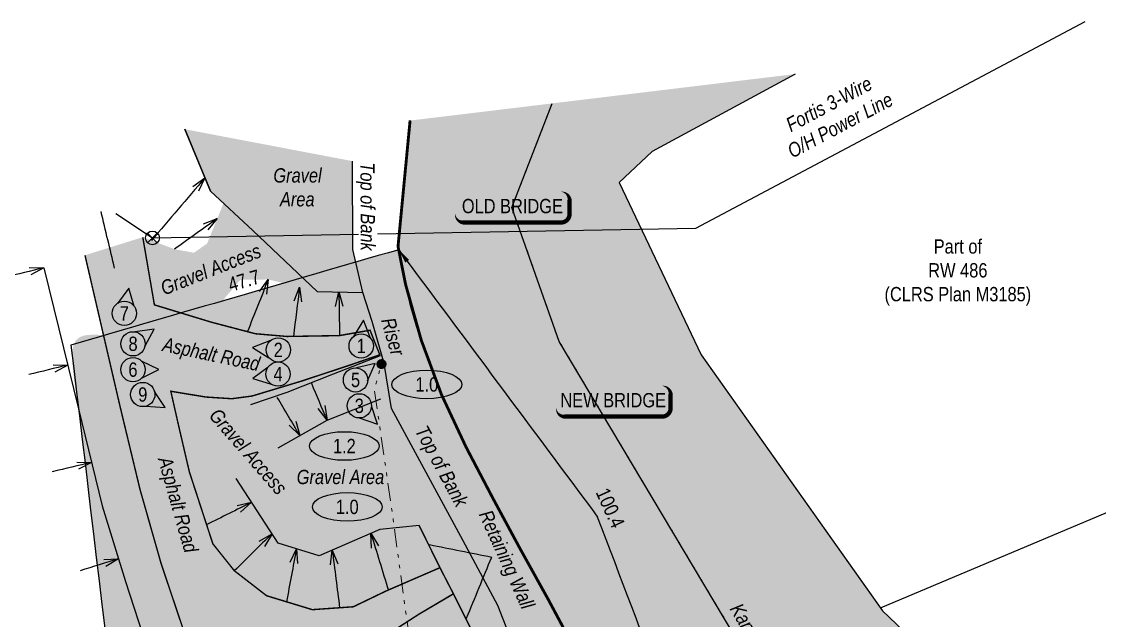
# Model space of a CAD drawing. Extents: x 634529 to 638478, y 5659509 to 5662668.
# Drawn here: x 636882 to 637635, y 5662249 to 5662668 of the extents above; entities that cross this region are included whole.
import ezdxf
from ezdxf.enums import TextEntityAlignment as Align

# ---------------------------------------------------------------- set-up
doc = ezdxf.new("R2010")
doc.units = 0
doc.header["$LTSCALE"] = 5
for name, pattern in [('BORDER2', [22.225, 6.35, -3.175, 6.35, -3.175, 0, -3.175]), ('CENTERLINEX33', [6.5, 2.5, -1, 0.5, -1, 0.5, -1]), ('foc-WHEELTRACKS', [2, 0.4, -1.6])]:
    doc.linetypes.add(name, pattern=pattern)
doc.layers.add('AS-COUNTY', color=7, linetype='BORDER2', lineweight=60, true_color=0xcc33ff)
for name, color, linetype in [('AS-FENCE-DASH', 48, 'foc-FENCE-DASH'), ('AS-POWER', 104, 'foc-POWER'), ('AS-POWER-OH-ATCO PIPELINES', 241, 'foc-OHPOWER'), ('AS-ROADS', 254, 'Continuous'), ('AS-SYMBOL', 7, 'Continuous'), ('CG-NOTES', 7, 'Continuous'), ('L-TITLEDB', 4, 'Continuous'), ('L-TITLEDB-T', 4, 'Continuous'), ('P-ELEVATION', 7, 'Continuous'), ('P-TEMP WITHIN-BLACK', 5, 'Continuous'), ('T-SLOPE', 48, 'Continuous'), ('T-WATER', 160, 'Continuous'), ('T-WATER-H', 133, 'Continuous'), ('T-WATER-P3', 160, 'foc-WHEELTRACKS'), ('T-WATER-T', 170, 'Continuous')]:
    doc.layers.add(name, color=color, linetype=linetype)
for name, color, linetype, lineweight in [('AS-GENERAL', 48, 'Continuous', 18), ('EXISTING PIPE (EXIST OR HP)', 240, 'CENTERLINEX33', 20), ('T-TEXT', 48, 'Continuous', 18)]:
    doc.layers.add(name, color=color, linetype=linetype, lineweight=lineweight)
doc.layers.add('P-GROUND DISTURBANCE-H', color=7, linetype='Continuous', true_color=0x999999)
doc.styles.add('80', font='ARIALN.TTF', dxfattribs={"height": 10})
doc.styles.add('80CG', font='ARIALN.TTF', dxfattribs={"height": 10})
doc.styles.add('80L', font='ARIALN.TTF', dxfattribs={"height": 10})
doc.styles.add('foc-LtypeFont', font='ARIALN.TTF', dxfattribs={"height": 7.35})
doc.styles.add('TXT', font='ARIALN.TTF', dxfattribs={"height": 0.2})
doc.linetypes.add('foc-FENCE-DASH', pattern='A,0.5,-0.5,1,-0.5,1,-0.5,1,-0.5,1,-0.5,["X",foc-LtypeFont,S=0.2,R=0,X=-0.625,Y=-0.75],-0.5', length=7.5)
doc.linetypes.add('foc-OHPOWER', pattern='A,10,-1,["O/P",foc-LtypeFont,S=0.2,R=0,X=-0.5,Y=-0.75],-3.25', length=14.25)
doc.linetypes.add('foc-POWER', pattern='A,6,-1,["P",foc-LtypeFont,S=0.2,R=0,X=-0.625,Y=-0.75],-1.24,4', length=12.24)
doc.linetypes.add('foc-TOPO-flowdirection-NOLINE', pattern='A,0,[">",foc-LtypeFont,S=0.3,R=0,X=0,Y=-0.945],-20,[">",foc-LtypeFont,S=0.3,R=0,X=0,Y=-0.945],0', length=20)
doc.dimstyles.new('Compass 5 000', dxfattribs={"dimscale": 5, "dimtxt": 9, "dimasz": 2, "dimexe": 0.2, "dimexo": 0.0625, "dimgap": 0.5, "dimtad": 0, "dimtih": 1, "dimtoh": 1, "dimzin": 0, "dimdsep": 46, "dimtxsty": '80CG', "dimcen": 0.1, "dimse1": 1, "dimse2": 1, "dimclrd": 256, "dimclrt": 256, "dimaunit": 1, "dimadec": 4, "dimazin": 0, "dimtfac": 0.06, "dimtofl": 0, "dimtmove": 0, "dimatfit": 1, "dimfxl": 0.2, "dimtolj": 1, "dimtzin": 0, "dimlwd": -1, "dimarcsym": 0})

# ---------------------------------------------------------------- blocks, each defined once
blk = doc.blocks.new('*U441')
h = blk.add_hatch(color=254)
edge = h.paths.add_edge_path()
edge.add_line((-34, -11.5), (34, -11.5))
edge.add_arc((34, -5.5), 6, 270, 360)
edge.add_line((40, -5.5), (40, 4))
edge.add_arc((34, 4), 6, 0, 90)
edge.add_line((34, 10), (-34, 10))
edge.add_arc((-34, 4), 6, 90, 180)
edge.add_line((-40, 4), (-40, -5.5))
edge.add_arc((-34, -5.5), 6, 180, 270)
at = {"color": 160, "flags": 128}
blk.add_lwpolyline([(-34, -11.5, 3, 3, 0), (34, -11.5, 3, 3, 0.414214), (40, -5.5, 3, 3, 0), (40, 4, 3, 0, 0.414214), (34, 10, 0, 0, 0), (-34, 10, 0, 0, 0.414214), (-40, 4, 0, 0, 0), (-40, -5.5, 0, 3, 0.414214)], format="xyseb", close=True, dxfattribs=at)
at = {"color": 160, "style": '80'}
blk.add_attdef('ENTER_TEXT_001', (-26.85, -4.92), '', height=10, dxfattribs=at)
blk = doc.blocks.new('*U445')
at = {"layer": 'CG-NOTES', "color": 182}
blk.add_lwpolyline([(8.45, -0.74), (13.79, 11.57), (0.74, 8.45)], dxfattribs=at)
blk.add_circle((0, 0), 8.49, dxfattribs=at)
at = {"color": 182, "style": '80L'}
blk.add_attdef('#', text='', height=10, dxfattribs=at).set_placement((0, 0), align=Align.MIDDLE_CENTER)
blk = doc.blocks.new('*U446')
at = {"layer": 'CG-NOTES', "color": 182}
blk.add_lwpolyline([(6.5, 5.45), (1.57, 17.93), (-5.45, 6.5)], dxfattribs=at)
blk.add_circle((0, 0), 8.49, dxfattribs=at)
at = {"color": 182, "style": '80L'}
blk.add_attdef('#', text='', height=10, dxfattribs=at).set_placement((0, 0), align=Align.MIDDLE_CENTER)
blk = doc.blocks.new('riser')
h = blk.add_hatch(color=255)
h.dxf.hatch_style = 1
edge = h.paths.add_edge_path()
edge.add_arc((0, 0), 0.7, 0, 360)
blk.add_hatch(color=48).paths.add_polyline_path([(0.58, -0.15), (-0.58, -0.15, 0.774597)])
at = {"color": 48}
blk.add_line((-0.58, -0.15), (0.58, -0.15), dxfattribs=at)
blk.add_circle((0, 0), 0.6, dxfattribs=at)
blk = doc.blocks.new('*U449')
at = {"layer": 'CG-NOTES', "color": 182}
blk.add_lwpolyline([(-5.45, 6.5), (-17.93, 1.57), (-6.5, -5.45)], dxfattribs=at)
blk.add_circle((0, 0), 8.49, dxfattribs=at)
at = {"color": 182, "style": '80L'}
blk.add_attdef('#', text='', height=10, dxfattribs=at).set_placement((0, 0), align=Align.MIDDLE_CENTER)
blk = doc.blocks.new('*U450')
at = {"layer": 'CG-NOTES', "color": 182}
blk.add_lwpolyline([(0, -8.49), (12.73, -12.73), (8.49, 0)], dxfattribs=at)
blk.add_circle((0, 0), 8.49, dxfattribs=at)
at = {"color": 182, "style": '80L'}
blk.add_attdef('#', text='', height=10, dxfattribs=at).set_placement((0, 0), align=Align.MIDDLE_CENTER)
blk = doc.blocks.new('*U451')
at = {"layer": 'CG-NOTES', "color": 182}
blk.add_lwpolyline([(-6.95, 4.87), (-17.73, -3.13), (-4.87, -6.95)], dxfattribs=at)
blk.add_circle((0, 0), 8.49, dxfattribs=at)
at = {"color": 182, "style": '80L'}
blk.add_attdef('#', text='', height=10, dxfattribs=at).set_placement((0, 0), align=Align.MIDDLE_CENTER)
blk = doc.blocks.new('*U454')
at = {"layer": 'CG-NOTES', "color": 182}
blk.add_lwpolyline([(6, -6), (18, 0), (6, 6)], dxfattribs=at)
blk.add_circle((0, 0), 8.49, dxfattribs=at)
at = {"color": 182, "style": '80L'}
blk.add_attdef('#', text='', height=10, dxfattribs=at).set_placement((0, 0), align=Align.MIDDLE_CENTER)
blk = doc.blocks.new('*U453')
at = {"layer": 'CG-NOTES', "color": 182}
blk.add_lwpolyline([(6.95, 4.87), (3.13, 17.73), (-4.87, 6.95)], dxfattribs=at)
blk.add_circle((0, 0), 8.49, dxfattribs=at)
at = {"color": 182, "style": '80L'}
blk.add_attdef('#', text='', height=10, dxfattribs=at).set_placement((0, 0), align=Align.MIDDLE_CENTER)
blk = doc.blocks.new('*U455')
at = {"layer": 'CG-NOTES', "color": 182}
blk.add_lwpolyline([(8.36, -1.47), (14.74, 10.32), (1.47, 8.36)], dxfattribs=at)
blk.add_circle((0, 0), 8.49, dxfattribs=at)
at = {"color": 182, "style": '80L'}
blk.add_attdef('#', text='', height=10, dxfattribs=at).set_placement((0, 0), align=Align.MIDDLE_CENTER)
blk = doc.blocks.new('*U452')
at = {"layer": 'CG-NOTES', "color": 182}
blk.add_lwpolyline([(2.2, -8.2), (15.59, -9), (8.2, 2.2)], dxfattribs=at)
blk.add_circle((0, 0), 8.49, dxfattribs=at)
at = {"color": 182, "style": '80L'}
blk.add_attdef('#', text='', height=10, dxfattribs=at).set_placement((0, 0), align=Align.MIDDLE_CENTER)
blk = doc.blocks.new('*U470')
at = {"layer": 'P-ELEVATION'}
h = blk.add_hatch(color=111, dxfattribs=at)
h.dxf.hatch_style = 1
edge = h.paths.add_edge_path()
edge.add_ellipse((0, 0), major_axis=(-24.38, 0), ratio=0.410256, start_angle=0, end_angle=360)
at = {"layer": 'P-ELEVATION', "color": 7, "flags": 128}
blk.add_lwpolyline([(0, 0, 12.5, 0, 0), (32.08, -8.65, 0, 0, 0)], format="xyseb", dxfattribs=at)
at = {"layer": 'P-ELEVATION', "color": 7}
blk.add_ellipse((0, 0), major_axis=(-24.38, 0), ratio=0.410256, dxfattribs=at)
at = {"layer": 'P-ELEVATION', "style": '80'}
blk.add_attdef('ELEVATION', text='', height=10, dxfattribs=at).set_placement((0, 0), align=Align.MIDDLE_CENTER)
blk = doc.blocks.new('*U471')
at = {"layer": 'P-ELEVATION'}
h = blk.add_hatch(color=111, dxfattribs=at)
h.dxf.hatch_style = 1
edge = h.paths.add_edge_path()
edge.add_ellipse((0, 0), major_axis=(-24.38, 0), ratio=0.410256, start_angle=0, end_angle=360)
at = {"layer": 'P-ELEVATION', "color": 7, "flags": 128}
blk.add_lwpolyline([(0, 0, 12.5, 0, 0), (24.6, 14.5, 0, 0, 0)], format="xyseb", dxfattribs=at)
at = {"layer": 'P-ELEVATION', "color": 7}
blk.add_ellipse((0, 0), major_axis=(-24.38, 0), ratio=0.410256, dxfattribs=at)
at = {"layer": 'P-ELEVATION', "style": '80'}
blk.add_attdef('ELEVATION', text='', height=10, dxfattribs=at).set_placement((0, 0), align=Align.MIDDLE_CENTER)
blk = doc.blocks.new('*U472')
at = {"layer": 'P-ELEVATION'}
h = blk.add_hatch(color=111, dxfattribs=at)
h.dxf.hatch_style = 1
edge = h.paths.add_edge_path()
edge.add_ellipse((0, 0), major_axis=(-24.38, 0), ratio=0.410256, start_angle=0, end_angle=360)
at = {"layer": 'P-ELEVATION', "color": 7, "flags": 128}
blk.add_lwpolyline([(0, 0, 12.5, 0, 0), (-36.75, -3.84, 0, 0, 0)], format="xyseb", dxfattribs=at)
at = {"layer": 'P-ELEVATION', "color": 7}
blk.add_ellipse((0, 0), major_axis=(-24.38, 0), ratio=0.410256, dxfattribs=at)
at = {"layer": 'P-ELEVATION', "style": '80'}
blk.add_attdef('ELEVATION', text='', height=10, dxfattribs=at).set_placement((0, 0), align=Align.MIDDLE_CENTER)
blk = doc.blocks.new('SP2')
at = {"layer": 'AS-POWER'}
for p, q in [((0.68, -0.68), (-0.68, 0.68)), ((-0.68, -0.68), (0.68, 0.68))]:
    blk.add_line(p, q, dxfattribs=at)
blk.add_circle((0, 0), 0.96, dxfattribs=at)

msp = doc.modelspace()

# ---------------------------------------------------------------- hatches: boundary and pattern name
at = {"layer": 'AS-ROADS'}
h = msp.add_hatch(color=256, dxfattribs=at)
h.dxf.hatch_style = 1
h.paths.add_polyline_path([(636995.603, 5662592.692), (637013.575, 5662549.436), (637022.794, 5662541.087), (637011.269, 5662512.772), (637002.051, 5662506.299), (636988.466, 5662508.835), (636966.308, 5662517.213), (636974.436, 5662469.896), (637014.215, 5662457.791), (637023.574, 5662474.648), (637034.543, 5662487.427), (637053.965, 5662487.662), (637088.208, 5662479.334), (637119.98, 5662478.439), (637113.172, 5662508.665), (637112.817, 5662570.383)])
h = msp.add_hatch(color=256, dxfattribs=at)
h.dxf.hatch_style = 1
h.paths.add_polyline_path([(637128.128, 5662452.703), (637133.099, 5662435.393), (637316.587, 5662518.8), (637308.92, 5662534.885)])
h = msp.add_hatch(color=256, dxfattribs=at)
h.dxf.hatch_style = 1
h.paths.add_polyline_path([(637203.576, 5662279.747), (637159.455, 5662253.785), (637142.483, 5662242.826), (637109.306, 5662217.647), (637081.425, 5662204.767), (637014.571, 5662191.207), (636998.765, 5662230.632), (636979.167, 5662288.908), (636964.337, 5662341.053), (636950.487, 5662398.654), (636925.922, 5662504.594), (636966.308, 5662517.213), (636974.436, 5662469.896), (637014.215, 5662457.791), (637044.972, 5662449.718), (637067.09, 5662447.808), (637103.779, 5662448.413), (637128.128, 5662452.703), (637133.099, 5662435.395), (637109.696, 5662427.345), (637077.114, 5662416.581), (637042.651, 5662406.167), (637028.551, 5662404.296), (637010.409, 5662405.472), (636985.895, 5662409.503), (636998.835, 5662353.247), (637015.261, 5662302.889), (637030.266, 5662284.066), (637052.83, 5662266.575), (637084.807, 5662256.846), (637113.422, 5662258.862), (637136.031, 5662269.766), (637195.162, 5662295.384)])
h = msp.add_hatch(color=256, dxfattribs=at)
h.dxf.hatch_style = 1
h.paths.add_polyline_path([(637178.578, 5662326.146), (637140.052, 5662397.544), (637138.577, 5662406.628), (637095.081, 5662389.341), (637060.798, 5662370.034), (637031.477, 5662403.811), (637030.869, 5662404.604), (637028.551, 5662404.296), (637010.409, 5662405.472), (636985.895, 5662409.503), (636991.077, 5662386.635), (636999.96, 5662393.312), (637031.542, 5662348.531), (637060.953, 5662303.229), (637089.619, 5662294.545), (637132.009, 5662312.972), (637159.345, 5662315.768)])
h = msp.add_hatch(color=256, dxfattribs=at)
h.dxf.hatch_style = 1
h.paths.add_polyline_path([(637195.162, 5662295.384), (637203.576, 5662279.747), (637380.8, 5662400.691), (637370.602, 5662415.111)])
at = {"layer": 'P-GROUND DISTURBANCE-H'}
h = msp.add_hatch(color=256, dxfattribs=at)
h.dxf.hatch_style = 1
edge = h.paths.add_edge_path()
edge.add_spline(control_points=[(637379.551, 5662070.158), (637335.904, 5662051.998), (637292.256, 5662033.838), (637248.609, 5662015.679), (637237.502, 5662011.112), (637226.394, 5662006.546), (637215.287, 5662001.98), (637204.14, 5661997.508), (637192.993, 5661993.037), (637181.846, 5661988.565), (637170.662, 5661984.19), (637159.478, 5661979.816), (637148.294, 5661975.442), (637137.072, 5661971.162), (637125.85, 5661966.882), (637114.628, 5661962.602), (637103.371, 5661958.419), (637092.114, 5661954.235), (637080.857, 5661950.051), (637069.564, 5661945.965), (637058.271, 5661941.879), (637046.977, 5661937.792), (637035.649, 5661933.803), (637024.322, 5661929.813), (637012.994, 5661925.824), (637001.654, 5661921.939), (636990.314, 5661918.053), (636978.973, 5661914.168), (636958.027, 5662090.05), (636937.081, 5662265.931), (636916.135, 5662441.813), (636992.459, 5662464.029), (637068.784, 5662486.245), (637145.108, 5662508.461), (637146.622, 5662500.268), (637162.797, 5662412.745), (637250.129, 5662272.545), (637319.191, 5662126.216), (637376.302, 5662073.175), (637379.547, 5662070.162), (637379.551, 5662070.158)], knot_values=[0, 0, 0, 0, 1, 1, 1, 2, 2, 2, 3, 3, 3, 4, 4, 4, 5, 5, 5, 6, 6, 6, 7, 7, 7, 8, 8, 8, 9, 9, 9, 10, 10, 10, 11, 11, 11, 15.9911786, 64.3161074, 108.3815167, 111.0358361, 111.0370366, 111.0370366, 111.0370366, 111.0370366], weights=[1, 1, 1, 1, 1, 1, 1, 1, 1, 1, 1, 1, 1, 1, 1, 1, 1, 1, 1, 1, 1, 1, 1, 1, 1, 1, 1, 1, 1, 1, 1, 1, 1, 1, 1, 1, 1, 1, 1, 1, 1], degree=3, periodic=0)
at = {"layer": 'T-WATER-H'}
h = msp.add_hatch(color=256, dxfattribs=at)
h.dxf.hatch_style = 1
edge = h.paths.add_edge_path()
edge.add_spline(control_points=[(637144.657, 5662510.736), (637147.463, 5662540.071), (637150.269, 5662569.406), (637153.075, 5662598.741)], knot_values=[0, 0, 0, 0, 1, 1, 1, 1], weights=[1, 1, 1, 1], degree=3, periodic=0)
edge.add_line((637153.075, 5662598.741), (637422.084, 5662631.226))
edge.add_line((637422.084, 5662631.226), (637322.167, 5662577.18))
edge.add_line((637322.167, 5662577.18), (637299.124, 5662555.437))
edge.add_line((637299.124, 5662555.437), (637356.526, 5662435.011))
edge.add_line((637356.526, 5662435.011), (637483.153, 5662255.984))
edge.add_line((637483.153, 5662255.984), (637536.058, 5662205.674))
edge.add_line((637536.058, 5662205.674), (637616.459, 5662184.396))
edge.add_line((637616.459, 5662184.396), (637712.226, 5662292.887))
edge.add_line((637712.226, 5662292.887), (637780.641, 5662263.718))
edge.add_line((637780.641, 5662263.718), (637842.216, 5662224.581))
edge.add_line((637842.216, 5662224.581), (637822.022, 5662167.334))
edge.add_line((637822.022, 5662167.334), (637747.239, 5662140.789))
edge.add_line((637747.239, 5662140.789), (637714.458, 5662072.935))
edge.add_line((637714.458, 5662072.935), (637759.564, 5662017.17))
edge.add_line((637759.564, 5662017.17), (637824.482, 5662020.463))
edge.add_line((637824.482, 5662020.463), (637879.685, 5662049.266))
edge.add_line((637879.685, 5662049.266), (637902.391, 5662075.842))
edge.add_line((637902.391, 5662075.842), (637944.497, 5662102.089))
edge.add_line((637944.497, 5662102.089), (637979.678, 5662102.463))
edge.add_line((637979.678, 5662102.463), (638039.386, 5662078.392))
edge.add_line((638039.386, 5662078.392), (638099.165, 5662037.435))
edge.add_line((638099.165, 5662037.435), (638210.019, 5661950.151))
edge.add_line((638210.019, 5661950.151), (637827.827, 5661677.918))
edge.add_spline(control_points=[(637827.827, 5661677.918), (637781.375, 5661712.549), (637734.923, 5661747.18), (637688.471, 5661781.811)], knot_values=[104.0315078, 104.0315078, 104.0315078, 104.0315078, 105.0315078, 105.0315078, 105.0315078, 105.0315078], weights=[1, 1, 1, 1], degree=3, periodic=0)
edge.add_spline(control_points=[(637688.471, 5661781.811), (637667.014, 5661801.838), (637645.556, 5661821.865), (637624.099, 5661841.891)], knot_values=[103.0315078, 103.0315078, 103.0315078, 103.0315078, 104.0315078, 104.0315078, 104.0315078, 104.0315078], weights=[1, 1, 1, 1], degree=3, periodic=0)
edge.add_spline(control_points=[(637624.099, 5661841.891), (637542.583, 5661917.983), (637461.066, 5661994.075), (637379.55, 5662070.167)], knot_values=[102.0315078, 102.0315078, 102.0315078, 102.0315078, 103.0315078, 103.0315078, 103.0315078, 103.0315078], weights=[1, 1, 1, 1], degree=3, periodic=0)
edge.add_spline(control_points=[(637379.55, 5662070.167), (637379.545, 5662070.171), (637376.301, 5662073.185), (637319.19, 5662126.226), (637250.127, 5662272.555), (637162.8, 5662412.746), (637146.624, 5662500.259), (637145.111, 5662508.444)], knot_values=[2, 2, 2, 2, 2.0012005, 4.6555199, 48.7209292, 97.045858, 102.0315078, 102.0315078, 102.0315078, 102.0315078], weights=[1, 1, 1, 1, 1, 1, 1, 1], degree=3, periodic=0)
edge.add_spline(control_points=[(637145.111, 5662508.444), (637144.96, 5662509.208), (637144.809, 5662509.972), (637144.657, 5662510.736)], knot_values=[1, 1, 1, 1, 2, 2, 2, 2], weights=[1, 1, 1, 1], degree=3, periodic=0)

# ---------------------------------------------------------------- linework, layer by layer
at = {"color": 170, "flags": 128}
for points in [[(637196.95, 5662473.736, 0, 4.997, 0), (637222.894, 5662527.158, 0, 0, 0)], [(637289.399, 5662351.92, 0, 4.997, 0), (637295.134, 5662403.267, 0, 0, 0)]]:
    msp.add_lwpolyline(points, format="xyseb", dxfattribs=at)
at = {"layer": 'AS-COUNTY', "const_width": 2, "flags": 128}
msp.add_lwpolyline([(637827.885, 5661677.996), (637688.271, 5661782.084), (637623.919, 5661842.139), (637379.37, 5662070.41), (637369.888, 5662079.263, -0.0819444), (637274.777, 5662216.854), (637249.611, 5662263.979, -0.0089497), (637192.227, 5662370.403, -0.0614008), (637149.9, 5662484.29), (637144.657, 5662510.736), (637153.075, 5662598.741)], format="xyb", dxfattribs=at)
at = {"layer": 'AS-FENCE-DASH', "flags": 128}
for points in [[(637125.097, 5662452.169), (637103.779, 5662448.413), (637067.09, 5662447.808), (637044.972, 5662449.718)], [(637132.164, 5662434.378), (637099.382, 5662421.528), (637066.855, 5662408.738), (637041.646, 5662399.92)], [(637173.945, 5662286.192), (637136.031, 5662269.766)], [(637183.384, 5662267.865), (637159.455, 5662253.785), (637142.483, 5662242.826), (637109.306, 5662217.647), (637099.162, 5662204.862), (637087.783, 5662180.768), (637084.432, 5662144.334), (637090.784, 5662111.127)]]:
    msp.add_lwpolyline(points, dxfattribs=at)
at = {"layer": 'AS-GENERAL', "const_width": 1, "flags": 128}
for points in [[(637159.345, 5662315.768), (637173.945, 5662286.192)], [(637183.384, 5662267.865), (637204.356, 5662225.985)]]:
    msp.add_lwpolyline(points, dxfattribs=at)
at = {"layer": 'AS-POWER-OH-ATCO PIPELINES', "flags": 128}
msp.add_lwpolyline([(636947.474, 5662533.771), (636973.082, 5662516.664), (637352.819, 5662523.603), (637624.654, 5662667.945)], dxfattribs=at)
at = {"layer": 'AS-ROADS', "color": 251, "true_color": 0x5e5e5e, "const_width": 1, "flags": 128}
for points in [[(637142.483, 5662242.826), (637159.455, 5662253.785), (637183.384, 5662267.865), (637173.945, 5662286.192), (637136.031, 5662269.766), (637113.422, 5662258.862), (637084.807, 5662256.846), (637052.83, 5662266.575), (637030.266, 5662284.066), (637015.261, 5662302.889), (636998.835, 5662353.247), (636991.077, 5662386.635), (636985.895, 5662409.503), (637010.409, 5662405.472), (637028.551, 5662404.296), (637042.651, 5662406.167), (637077.114, 5662416.581), (637109.696, 5662427.345), (637131.929, 5662434.993), (637125.097, 5662452.169), (637103.779, 5662448.413), (637067.09, 5662447.808), (637044.972, 5662449.718), (637014.215, 5662457.791), (636974.436, 5662469.896), (636966.308, 5662517.213)], [(636925.922, 5662504.594), (636950.487, 5662398.654), (636964.337, 5662341.053), (636979.167, 5662288.908), (636998.765, 5662230.632)]]:
    msp.add_lwpolyline(points, dxfattribs=at)
at = {"layer": 'EXISTING PIPE (EXIST OR HP)', "flags": 128}
msp.add_lwpolyline([(636983.179, 5661806.748), (637010.969, 5661822.114), (637027.305, 5661836.549), (637033.573, 5661884.277), (637039.09, 5661923.687), (637042.011, 5661941.999), (637047.508, 5661948.361), (637084.667, 5661962.046), (637123.201, 5661976.522), (637180.317, 5661995.124), (637182.108, 5662000.816), (637176.791, 5662044.962), (637171.534, 5662091.7), (637164.667, 5662143.339), (637157.494, 5662200.055), (637141.263, 5662320.03), (637131.384, 5662388.2), (637128.023, 5662410.434), (637133.07, 5662428.505)], dxfattribs=at)
at = {"layer": 'L-TITLEDB', "linetype": 'Continuous'}
msp.add_lwpolyline([(637481.689, 5662258.054), (638240.117, 5662577.891)], dxfattribs=at)
at = {"layer": 'T-SLOPE', "flags": 128}
for points in [[(637088.208, 5662479.334), (637043.281, 5662521.925), (637013.575, 5662549.436), (636995.603, 5662592.692)], [(636995.603, 5662592.692), (637013.575, 5662549.436), (637043.281, 5662521.925), (637088.208, 5662479.334), (637119.98, 5662478.439)], [(637447.942, 5661950.747), (637424.223, 5661955.094), (637412.724, 5661969.909), (637378.606, 5661989.402), (637368.017, 5662005.838), (637339.052, 5662049.939), (637333.765, 5662075.679), (637317.779, 5662108.401), (637279.269, 5662150.457), (637237.189, 5662201.306), (637214.325, 5662259.772), (637190.061, 5662304.864), (637140.052, 5662397.544), (637134.955, 5662428.931), (637126.517, 5662458.312), (637119.98, 5662478.439), (637113.172, 5662508.665), (637112.817, 5662570.383)], [(636897.292, 5662495.836), (636921.446, 5662397.154), (636937.847, 5662329.408), (636954.323, 5662276.629), (636974.991, 5662212.76), (637008.948, 5662148.766), (637045.267, 5662081.036)], [(637060.798, 5662370.034), (637095.081, 5662389.341), (637132.735, 5662404.306)], [(637095.081, 5662389.341), (637132.735, 5662404.306)], [(637159.345, 5662315.768), (637132.009, 5662312.972), (637089.619, 5662294.545), (637060.953, 5662303.229), (637031.542, 5662348.531)]]:
    msp.add_lwpolyline(points, dxfattribs=at)
at = {"layer": 'T-WATER', "linetype": 'Continuous'}
msp.add_lwpolyline([(637422.084, 5662631.226), (637322.167, 5662577.18), (637299.124, 5662555.437), (637356.526, 5662435.011), (637483.153, 5662255.984), (637536.058, 5662205.674), (637616.459, 5662184.396), (637712.226, 5662292.887), (637780.641, 5662263.718), (637842.216, 5662224.581), (637822.022, 5662167.334), (637747.239, 5662140.789), (637714.458, 5662072.935), (637759.564, 5662017.17), (637824.482, 5662020.463), (637879.685, 5662049.266), (637902.391, 5662075.842), (637944.497, 5662102.089), (637979.678, 5662102.463), (638039.386, 5662078.392), (638099.165, 5662037.435), (638210.019, 5661950.151)], dxfattribs=at)
at = {"layer": 'T-WATER', "linetype": 'foc-TOPO-flowdirection-NOLINE', "flags": 128}
msp.add_lwpolyline([(638014.074, 5661810.6), (637980.434, 5661841.347), (637784.521, 5661873.726), (637696.201, 5661918.986), (637409.655, 5662188.701), (637257.246, 5662444.352), (637224.25, 5662537.968), (637252.424, 5662610.738)], dxfattribs=at)
at = {"layer": 'T-WATER'}
msp.add_open_spline([(637153.075, 5662598.741), (637150.269, 5662569.406), (637147.463, 5662540.071), (637144.657, 5662510.736), (637144.809, 5662509.972), (637144.96, 5662509.208), (637145.111, 5662508.444), (637146.624, 5662500.259), (637162.8, 5662412.746), (637250.127, 5662272.555), (637319.19, 5662126.226), (637376.301, 5662073.185), (637379.545, 5662070.171), (637379.55, 5662070.167), (637461.066, 5661994.075), (637542.583, 5661917.983), (637624.099, 5661841.891), (637645.556, 5661821.865), (637667.014, 5661801.838), (637688.471, 5661781.811), (637734.923, 5661747.18), (637781.375, 5661712.549), (637827.827, 5661677.918)], degree=3, knots=[0, 0, 0, 0, 1, 1, 1, 2, 2, 2, 6.9856498, 55.3105787, 99.375988, 102.0303074, 102.0315078, 102.0315078, 102.0315078, 103.0315078, 103.0315078, 103.0315078, 104.0315078, 104.0315078, 104.0315078, 105.0315078, 105.0315078, 105.0315078, 105.0315078], dxfattribs=at)
at = {"layer": 'T-WATER-P3', "flags": 128}
msp.add_lwpolyline([(638014.074, 5661810.6), (637980.434, 5661841.347), (637784.521, 5661873.726), (637696.201, 5661918.986), (637409.655, 5662188.701), (637257.246, 5662444.352), (637224.25, 5662537.968), (637252.424, 5662610.738)], dxfattribs=at)

# ---------------------------------------------------------------- block references
ref = msp.add_blockref('*U441', (637224.547, 5662538.964), dxfattribs=dict(xscale=0.99947138, yscale=0.99947138, zscale=0.99947138))
ref.add_attrib('ENTER_TEXT_001', 'OLD BRIDGE', (637189.255, 5662533.963), dxfattribs={"color": 160, "height": 9.9947, "style": '80'})
at = {"xscale": 1.000155304115623, "yscale": 1.000155304115623, "zscale": 1.000155304115623}
for name, p, values in [('*U472', (637164.774, 5662414.27), {'ELEVATION': '1.0'}), ('*U471', (637107.136, 5662371.232), {'ELEVATION': '1.2'}), ('*U470', (637109.179, 5662328.683), {'ELEVATION': '1.0'})]:
    msp.add_blockref(name, p, dxfattribs=at).add_auto_attribs(values)
ref = msp.add_blockref('*U441', (637295.134, 5662403.267), dxfattribs=dict(xscale=0.99947138, yscale=0.99947138, zscale=0.99947138))
ref.add_attrib('ENTER_TEXT_001', 'NEW BRIDGE', (637258.124, 5662398.266), dxfattribs={"color": 160, "height": 9.9947, "style": '80'})
at = {"layer": 'AS-POWER-OH-ATCO PIPELINES', "linetype": 'Continuous', "xscale": 5, "yscale": 5, "zscale": 5}
msp.add_blockref('SP2', (636973.082, 5662516.664), dxfattribs=at)
at = {"layer": 'AS-SYMBOL', "xscale": 5, "yscale": 5, "zscale": 5}
msp.add_blockref('riser', (637133.07, 5662428.505), dxfattribs=at)
at = {"layer": 'CG-NOTES'}
for name, p, values in [('*U453', (636953.424, 5662463.941), {'#': '7'}), ('*U446', (637118.92, 5662441.182), {'#': '1'}), ('*U455', (636959.527, 5662442.674), {'#': '8'}), ('*U449', (637060.978, 5662438.413), {'#': '2'}), ('*U454', (636959.446, 5662424.629), {'#': '6'}), ('*U451', (637060.829, 5662421.521), {'#': '4'}), ('*U445', (637114.953, 5662417.436), {'#': '5'}), ('*U452', (636966.322, 5662407.246), {'#': '9'}), ('*U450', (637117.581, 5662399.328), {'#': '3'})]:
    msp.add_blockref(name, p, dxfattribs=at).add_auto_attribs(values)

# ---------------------------------------------------------------- texts
at = {"layer": 'AS-POWER-OH-ATCO PIPELINES', "insert": (637449.672, 5662602.849), "char_height": 10, "width": 80.67299, "attachment_point": 5, "rotation": 27.967783, "style": '80CG'}
msp.add_mtext('\\A1;{\\fArial Narrow|b0|i1|c0|p34;Fortis 3-Wire\\PO/H Power Line}', dxfattribs=at)
at = {"layer": 'AS-ROADS', "color": 251, "true_color": 0x5e5e5e, "char_height": 10.00026, "attachment_point": 1, "style": '80L'}
for insert, rotation in [((636981.529, 5662447.491), 348.090216), ((636986.437, 5662364.804), 285.876413)]:
    msp.add_mtext_dynamic_manual_height_columns('\\pi0.050001;{\\fArial Narrow|b0|i1|c0|p34;Asphalt Road}', width=69.44015, gutter_width=49.978, heights=[0], dxfattribs=dict(at, insert=insert, rotation=rotation))
at = {"layer": 'L-TITLEDB-T', "insert": (637535.801, 5662492.557), "char_height": 10, "attachment_point": 5, "style": '80CG'}
msp.add_mtext('\\A1;Part of\\PRW 486\\P(CLRS Plan M3185)', dxfattribs=at)
at = {"layer": 'P-TEMP WITHIN-BLACK', "style": '80L'}
for s, rotation, p in [('47.7', 16.2289, (637037.049, 5662486.902)), ('100.4', 294.3749, (637293.013, 5662327.968))]:
    msp.add_text(s, height=10, rotation=rotation, dxfattribs=at).set_placement(p, align=Align.MIDDLE)
at = {"layer": 'T-SLOPE', "insert": (637164.575, 5662387.396), "char_height": 10.00026, "attachment_point": 1, "rotation": 298.350704, "style": '80L'}
msp.add_mtext_dynamic_manual_height_columns('\\pi0.76284;{\\fArial Narrow|b0|i1|c0|p34;Top of Bank}', width=62.48908, gutter_width=49.978, heights=[0], dxfattribs=at)
at = {"layer": 'T-TEXT', "char_height": 10.00026, "attachment_point": 1, "style": '80L'}
for s, width, insert in [('\\pi0.60595;{\\fArial Narrow|b0|i1|c0|p34;Gravel \\P\\pi5.1763;Area}', 34.33009, (637056.971, 5662565.402)), ('\\pi0.60595;{\\fArial Narrow|b0|i1|c0|p34;Gravel Area}', 61.00883, (637073.277, 5662354.607))]:
    msp.add_mtext_dynamic_manual_height_columns(s, width=width, gutter_width=49.978, heights=[0], dxfattribs=dict(at, insert=insert))
for s, width, insert, rotation in [('\\pi0.60595;{\\fArial Narrow|b0|i1|c0|p34;Gravel Access}', 73.93549, (636977.055, 5662485.468), 21.680015), ('\\pi0.32627;{\\fArial Narrow|b0|i1|c0|p34;Riser}', 27.82242, (637142.217, 5662462.253), 286.02395), ('\\pi0.60595;{\\fArial Narrow|b0|i1|c0|p34;Gravel Access}', 73.93549, (637019.196, 5662399.03), 310.959897), ('\\pi0.32627;{\\fArial Narrow|b0|i1|c0|p34;Retaining Wall}', 74.44028, (637209.847, 5662327.907), 294.393982)]:
    msp.add_mtext_dynamic_manual_height_columns(s, width=width, gutter_width=49.978, heights=[0], dxfattribs=dict(at, insert=insert, rotation=rotation))
at = {"layer": 'T-WATER-T', "insert": (637407.497, 5662224.172), "char_height": 10, "width": 90.23643, "attachment_point": 2, "rotation": 300.801783, "style": 'TXT'}
msp.add_mtext('{\\fArial Narrow|b0|i1|c0|p34;Kananaskis River}', dxfattribs=at)

# ---------------------------------------------------------------- leaders
at = {"layer": 'P-TEMP WITHIN-BLACK', "path_type": 1}
for points in [[(637145.111, 5662508.444), (637284.108, 5662321.605)], [(637379.551, 5662070.158), (637284.108, 5662321.605)]]:
    msp.add_leader(points, dimstyle='Compass 5 000', override={"dimgap": 0.5, "dimtad": 0}, dxfattribs=at)
at = {"layer": 'T-SLOPE', "path_type": 1}
for points in [[(637009.74, 5662558.666), (636972.336, 5662514.934)], [(637018.361, 5662530.196), (636988.466, 5662508.835)], [(636897.292, 5662495.836), (636869.943, 5662489.142)], [(637053.965, 5662487.662), (637039.415, 5662451.177)], [(637075.909, 5662482.325), (637071.575, 5662447.882)], [(637103.329, 5662478.908), (637103.779, 5662448.413)], [(636913.934, 5662427.843), (636886.586, 5662421.149)], [(637095.081, 5662389.341), (637084.344, 5662414.98)], [(637076.023, 5662378.608), (637060.301, 5662405.218)], [(636930.483, 5662359.827), (636903.117, 5662353.202)], [(637042.35, 5662331.883), (637010.916, 5662316.209)], [(637056.612, 5662309.916), (637030.266, 5662284.066)], [(637125.673, 5662310.218), (637137.909, 5662270.58)], [(637073.626, 5662299.39), (637066.737, 5662262.344)], [(637098.719, 5662298.501), (637103.831, 5662258.186)], [(636949.38, 5662292.464), (636922.503, 5662284.074)]]:
    msp.add_leader(points, dimstyle='Compass 5 000', override={"dimldrblk": 'Open30'}, dxfattribs=at)
at = {"layer": 'T-TEXT', "path_type": 1}
for points in [[(637166.68, 5662302.306), (637210.155, 5662293.64)], [(637192.555, 5662250.924), (637210.155, 5662293.64)]]:
    msp.add_leader(points, dimstyle='Compass 5 000', override={"dimgap": 0.5, "dimtad": 0}, dxfattribs=at)
at = {"layer": 'T-WATER', "path_type": 1}
msp.add_leader([(636946.645, 5662495.523), (636937.155, 5662535.108)], dimstyle='Compass 5 000', dxfattribs=at)

# ---------------------------------------------------------------- next in the draw order: texts
at = {"layer": 'T-SLOPE', "insert": (637128.302, 5662570.299), "char_height": 10.00026, "attachment_point": 1, "rotation": 270.329683, "style": '80L', "bg_fill": 3, "box_fill_scale": 1.15, "bg_fill_color": 256, "bg_fill_true_color": 256, "bg_fill_transparency": 0}
msp.add_mtext_dynamic_manual_height_columns('\\pi0.76284;{\\fArial Narrow|b0|i1|c0|p34;Top of Bank}', width=62.48908, gutter_width=49.978, heights=[0], dxfattribs=at)

# ---------------------------------------------------------------- next in the draw order: linework, layer by layer
at = {"layer": 'P-TEMP WITHIN-BLACK'}
msp.add_open_spline([(637379.551, 5662070.158), (637335.904, 5662051.998), (637292.256, 5662033.838), (637248.609, 5662015.679), (637237.502, 5662011.112), (637226.394, 5662006.546), (637215.287, 5662001.98), (637204.14, 5661997.508), (637192.993, 5661993.037), (637181.846, 5661988.565), (637170.662, 5661984.19), (637159.478, 5661979.816), (637148.294, 5661975.442), (637137.072, 5661971.162), (637125.85, 5661966.882), (637114.628, 5661962.602), (637103.371, 5661958.419), (637092.114, 5661954.235), (637080.857, 5661950.051), (637069.564, 5661945.965), (637058.271, 5661941.879), (637046.977, 5661937.792), (637035.649, 5661933.803), (637024.322, 5661929.813), (637012.994, 5661925.824), (637001.654, 5661921.939), (636990.314, 5661918.053), (636978.973, 5661914.168), (636958.027, 5662090.05), (636937.081, 5662265.931), (636916.135, 5662441.813), (636992.459, 5662464.029), (637068.784, 5662486.245), (637145.108, 5662508.461), (637146.622, 5662500.268), (637162.797, 5662412.745), (637250.129, 5662272.545), (637319.191, 5662126.216), (637376.302, 5662073.175), (637379.547, 5662070.162), (637379.551, 5662070.158)], degree=3, knots=[0, 0, 0, 0, 1, 1, 1, 2, 2, 2, 3, 3, 3, 4, 4, 4, 5, 5, 5, 6, 6, 6, 7, 7, 7, 8, 8, 8, 9, 9, 9, 10, 10, 10, 11, 11, 11, 15.9911786, 64.3161074, 108.3815167, 111.0358361, 111.0370366, 111.0370366, 111.0370366, 111.0370366], dxfattribs=at)

doc.saveas('drawing.dxf')
